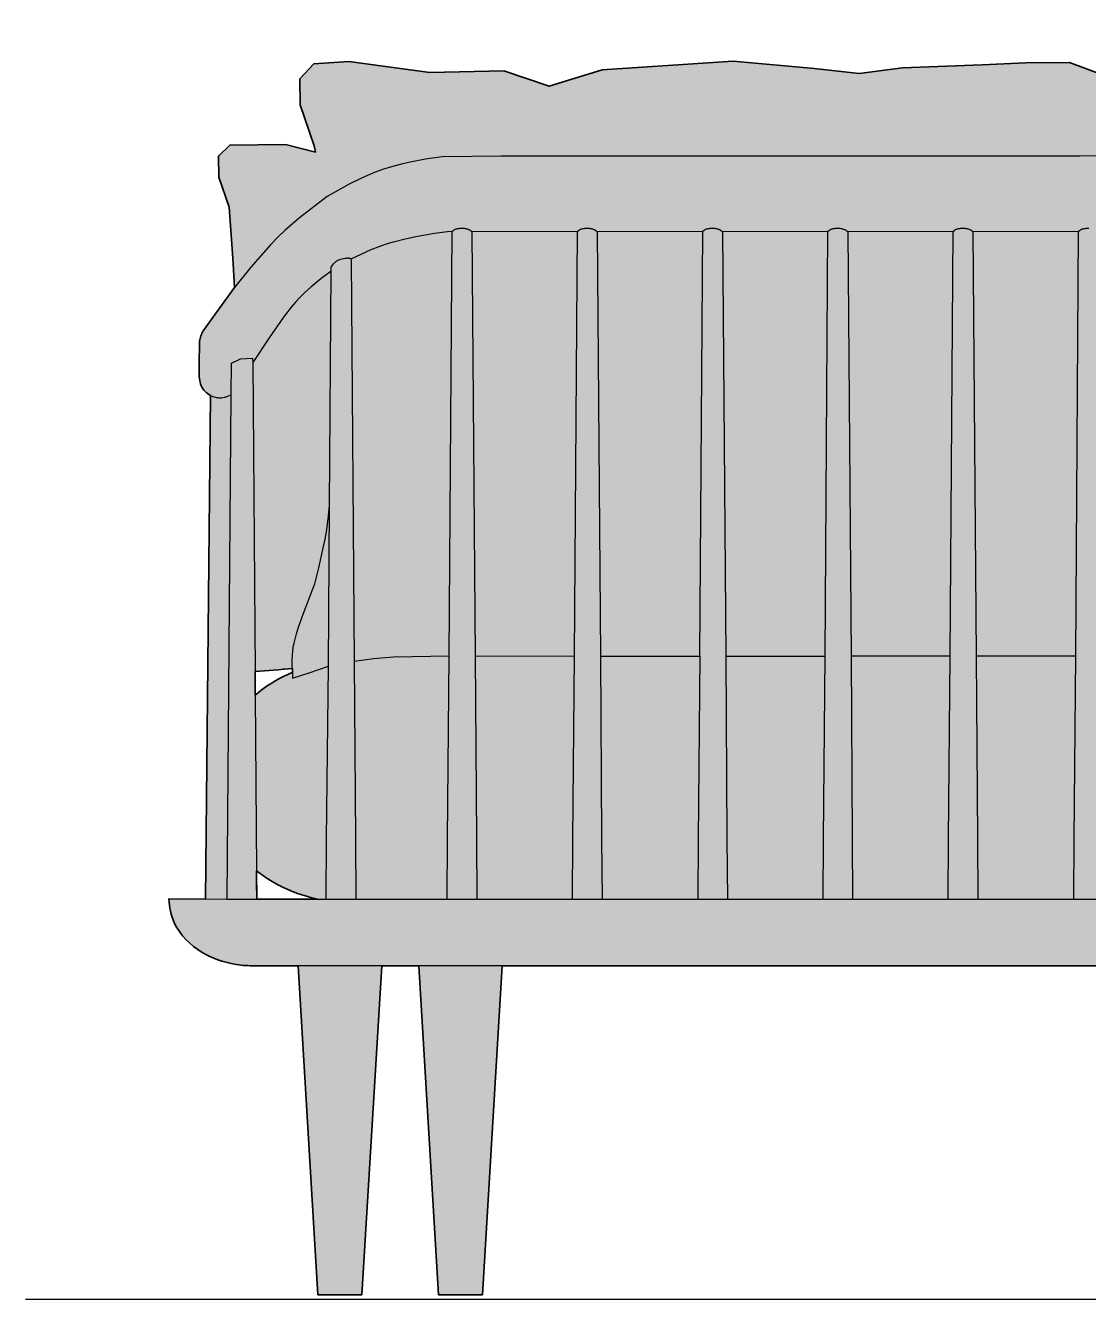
# Model space of a CAD drawing. Header units: millimetres. Extents: x 0 to 5210, y -1160 to 763.
# Drawn here: x 0 to 637, y -1119 to -356 of the extents above; entities that cross this region are included whole.
import ezdxf

# ---------------------------------------------------------------- set-up
doc = ezdxf.new("R2010")
doc.units = ezdxf.units.MM
doc.layers.add('Blocks', color=7, linetype='Continuous')
doc.layers.add('Blocks$Fill', color=7, linetype='Continuous', true_color=0xffffff)
for name, color, linetype, lineweight, true_color in [('Blocks$Inner', 7, 'Continuous', 25, 0x007f00), ('Blocks$Outline', 7, 'Continuous', 35, 0xff3f3f), ('Groud', 7, 'Continuous', 25, 0x243775)]:
    doc.layers.add(name, color=color, linetype=linetype, lineweight=lineweight, true_color=true_color)

# ---------------------------------------------------------------- blocks, each defined once
blk = doc.blocks.new('Fly SC12 Sofa Back')
at = {"layer": 'Blocks$Fill'}
h = blk.add_hatch(color=256, dxfattribs=at)
h.paths.add_polyline_path([(2440.39, 239.86), (2437.51, 541.56), (2438.36, 542.1), (2439.21, 542.67), (2439.63, 542.99), (2440.04, 543.33), (2440.45, 543.69), (2440.85, 544.09), (2441.37, 544.67), (2441.84, 545.27), (2442.06, 545.58), (2442.26, 545.88), (2442.45, 546.2), (2442.63, 546.51), (2442.94, 547.16), (2443.22, 547.82), (2443.44, 548.49), (2443.62, 549.19), (2443.87, 550.44), (2444.05, 551.69), (2444.16, 552.94), (2444.23, 554.19), (2444.03, 573.92), (2443.62, 575.63), (2443.14, 577.27), (2442.86, 578.04), (2442.54, 578.79), (2442.37, 579.14), (2442.18, 579.48), (2441.98, 579.81), (2441.76, 580.13), (2428.87, 598.26), (2420.7, 608.9), (2421.2, 642.46), (2428.24, 661.34), (2430.18, 684.58), (2414.85, 692.93), (2395.52, 691.55), (2372.77, 687.38), (2381.55, 714.63), (2380.98, 732.57), (2363.76, 740.81), (2242.3, 728.22), (2185.13, 735.69), (2127.65, 740.12), (2104.27, 739.88), (2076.34, 736.66), (2045.65, 734.31), (2009.93, 737.54), (1980.95, 740.97), (1937.56, 741.37), (1881.27, 732.86), (1820.51, 736.36), (1785.72, 743.48), (1727.91, 752.19), (1696.93, 754.12), (1673.2, 752.7), (1665.29, 742.53), (1667.32, 726.68), (1674.92, 701.57), (1671.63, 684.86), (1625.15, 684.91), (1620.73, 709.73), (1628.61, 736.04), (1631.45, 763.09), (1570.57, 759.99), (1516.59, 748.58), (1458.81, 741.39), (1397.79, 740.12), (1367.51, 750.23), (1347.48, 746.94), (1326.64, 747.16), (1276.88, 744.21), (1251.09, 740.97), (1225.16, 744.21), (1176.12, 748.16), (1093.94, 742.8), (1064.84, 733.71), (1030.65, 743.49), (975.56, 744.09), (946.4, 747.45), (922.55, 746.62), (913.94, 737.68), (914.7, 719.55), (922.15, 695.89), (925.83, 685.03), (874.1, 685.09), (871.02, 702.18), (879.04, 727.13), (880.53, 742.77), (872.78, 752.69), (828.83, 752.28), (763.19, 744.09), (706.68, 734.56), (669.16, 734.07), (645.66, 733.37), (625.2, 740.96), (598.87, 740.69), (572.85, 739.51), (525.23, 737.72), (499.21, 734.35), (472.28, 737.37), (423.92, 741.81), (345.3, 736.48), (313.67, 726.68), (286.51, 735.9), (242.15, 734.99), (193.73, 741.44), (172.62, 740.02), (164.36, 731.08), (164.44, 715.58), (172.83, 691.08), (173.63, 687.28), (155.64, 691.71), (122.38, 691.42), (115.58, 684.82), (115.72, 672.14), (122.05, 654.33), (124.22, 623.79), (125.17, 606.06), (119.38, 598.26), (106.49, 580.13), (106.27, 579.81), (106.07, 579.48), (105.89, 579.14), (105.71, 578.79), (105.39, 578.05), (105.11, 577.27), (104.64, 575.63), (104.22, 573.93), (104.02, 554.19), (104.09, 552.94), (104.21, 551.69), (104.38, 550.44), (104.63, 549.19), (104.81, 548.49), (105.04, 547.82), (105.31, 547.16), (105.46, 546.83), (105.63, 546.51), (105.99, 545.88), (106.41, 545.27), (106.88, 544.67), (107.4, 544.09), (107.8, 543.69), (108.21, 543.33), (108.62, 542.99), (109.04, 542.68), (109.89, 542.1), (110.74, 541.56), (107.87, 239.84), (85.83, 239.9), (85.88, 238.99), (85.95, 238.08), (86.04, 237.16), (86.15, 236.25), (86.28, 235.33), (86.43, 234.42), (86.61, 233.52), (86.8, 232.62), (87.01, 231.72), (87.24, 230.83), (87.5, 229.94), (87.78, 229.06), (88.08, 228.19), (88.4, 227.33), (88.75, 226.48), (89.12, 225.64), (89.44, 224.95), (89.79, 224.27), (90.15, 223.59), (90.52, 222.93), (90.91, 222.27), (91.32, 221.62), (91.74, 220.97), (92.17, 220.34), (92.62, 219.72), (93.08, 219.1), (93.55, 218.49), (94.04, 217.89), (94.53, 217.3), (95.04, 216.72), (95.57, 216.15), (96.1, 215.59), (96.64, 215.03), (97.2, 214.49), (98.33, 213.43), (99.51, 212.41), (100.72, 211.43), (101.96, 210.48), (103.23, 209.58), (104.52, 208.72), (105.84, 207.9), (106.96, 207.25), (108.09, 206.63), (109.23, 206.03), (110.39, 205.47), (111.56, 204.93), (112.73, 204.42), (113.92, 203.94), (115.12, 203.49), (116.33, 203.07), (117.54, 202.67), (118.77, 202.3), (120, 201.96), (121.24, 201.65), (122.48, 201.36), (123.73, 201.09), (124.99, 200.86), (126.33, 200.63), (127.68, 200.44), (129.03, 200.27), (130.39, 200.14), (131.75, 200.04), (133.11, 199.96), (134.47, 199.92), (135.83, 199.9), (163.34, 199.9), (175.17, 2.76), (201.5, 2.75), (213.36, 199.9), (235.51, 199.9), (247.32, 2.76), (273.72, 2.76), (285.52, 199.9), (1248.95, 199.9), (1260.91, 12.94), (1261.01, 12.32), (1261.08, 12.02), (1261.12, 11.87), (1261.17, 11.72), (1261.22, 11.58), (1261.29, 11.44), (1261.36, 11.3), (1261.44, 11.16), (1261.49, 11.1), (1261.54, 11.03), (1261.59, 10.97), (1261.64, 10.9), (1261.7, 10.84), (1261.76, 10.78), (1261.83, 10.72), (1261.9, 10.66), (1262.04, 10.55), (1262.18, 10.45), (1262.33, 10.36), (1262.47, 10.29), (1262.62, 10.22), (1262.76, 10.16), (1262.91, 10.1), (1263.06, 10.06), (1263.21, 10.02), (1263.36, 9.98), (1263.66, 9.93), (1264.26, 9.85), (1269.69, 9.85), (1269.69, 8), (1262.82, 5.99), (1260.03, 6.01), (1260.03, 1.5), (1262.71, 1.5), (1262.71, 0), (1284.98, 0), (1284.98, 1.5), (1287.64, 1.5), (1287.63, 6.01), (1284.82, 6), (1277.96, 8.01), (1277.98, 9.86), (1285.38, 9.86), (1285.88, 9.97), (1286.13, 10.03), (1286.26, 10.07), (1286.39, 10.12), (1286.51, 10.17), (1286.64, 10.23), (1286.76, 10.3), (1286.89, 10.37), (1287.01, 10.46), (1287.13, 10.55), (1287.26, 10.66), (1287.38, 10.77), (1287.48, 10.88), (1287.58, 11), (1287.62, 11.05), (1287.66, 11.11), (1287.73, 11.22), (1287.8, 11.33), (1287.83, 11.39), (1287.86, 11.45), (1287.91, 11.56), (1287.96, 11.68), (1288, 11.79), (1288.03, 11.91), (1288.09, 12.14), (1288.18, 12.61), (1299.02, 199.9), (2261.23, 199.9), (2274.68, 1.3), (2297.79, 1.3), (2311.24, 199.9), (2333.4, 199.9), (2346.86, 1.3), (2369.96, 1.3), (2383.41, 199.9), (2410.93, 199.9), (2412.05, 199.91), (2413.18, 199.94), (2414.31, 199.99), (2415.44, 200.06), (2416.56, 200.15), (2417.69, 200.26), (2418.81, 200.4), (2419.93, 200.55), (2421.05, 200.73), (2422.16, 200.92), (2423.27, 201.14), (2424.38, 201.38), (2425.48, 201.64), (2426.58, 201.92), (2427.67, 202.22), (2428.75, 202.54), (2429.83, 202.88), (2430.9, 203.24), (2431.97, 203.62), (2433.02, 204.02), (2434.07, 204.45), (2435.11, 204.89), (2436.14, 205.36), (2437.16, 205.85), (2438.17, 206.36), (2439.16, 206.89), (2440.15, 207.44), (2441.12, 208.02), (2442.08, 208.62), (2443.03, 209.24), (2443.96, 209.88), (2444.88, 210.55), (2445.85, 211.28), (2446.8, 212.05), (2447.72, 212.84), (2448.63, 213.65), (2449.52, 214.49), (2450.38, 215.35), (2451.21, 216.24), (2452.02, 217.15), (2452.81, 218.08), (2453.56, 219.03), (2454.29, 220.01), (2454.98, 221), (2455.64, 222.02), (2456.27, 223.05), (2456.86, 224.11), (2457.42, 225.18), (2457.9, 226.18), (2458.34, 227.2), (2458.75, 228.23), (2459.13, 229.27), (2459.48, 230.33), (2459.79, 231.39), (2460.06, 232.47), (2460.29, 233.55), (2460.44, 234.34), (2460.57, 235.13), (2460.67, 235.92), (2460.76, 236.71), (2460.83, 237.51), (2460.88, 238.31), (2460.91, 239.11), (2460.93, 239.9)], flags=0)
h.paths.add_polyline_path([(854.72, 509.65), (852.85, 522.62), (851.38, 536.12), (851.12, 541.18), (851.12, 546.14), (851.55, 556.23), (851.74, 558.47), (852.04, 560.74), (852.91, 565.35), (855.3, 574.76)], flags=0)
h.paths.add_polyline_path([(137.55, 376.15), (159.87, 377.91), (159.82, 375.6), (159.82, 375.6), (155.04, 373.5), (152.65, 372.32), (150.25, 371.02), (147.65, 369.45), (145.24, 367.88), (141.19, 364.96), (138.49, 362.8), (137.51, 361.97)], flags=0)
h.paths.add_polyline_path([(930.7, 639.73), (929.5, 462.05), (915.02, 412.88), (910.18, 392.58), (909.9, 376.66), (914.56, 367.91), (925.67, 369.21), (921.93, 366.91), (918.28, 364.43), (916.31, 362.97), (914.35, 361.4), (909.79, 357.41), (907.52, 355.15), (905.32, 352.68), (904.48, 351.61), (903.71, 350.52), (903.02, 349.42), (902.38, 348.31), (901.22, 346.07), (900.15, 343.81), (899.26, 341.33), (897.73, 327.95), (896.34, 344.44), (895.02, 347.09), (894.31, 348.41), (893.54, 349.72), (892.7, 351.02), (891.75, 352.3), (890.69, 353.56), (890.11, 354.18), (889.5, 354.79), (880.59, 362.87), (869.66, 370.33), (869.68, 374.44), (881.07, 374.43), (889.79, 380.93), (889.47, 393.48), (881.97, 412.18), (868.65, 451.78), (867.67, 639.76)], flags=0)
h.paths.add_polyline_path([(2371.35, 239.69), (2383.04, 243.5), (2388.84, 245.79), (2391.73, 247.1), (2394.61, 248.54), (2396.63, 249.66), (2398.61, 250.85), (2402.45, 253.38), (2409.85, 258.82), (2409.73, 239.77)], flags=0)
h.paths.add_polyline_path([(2410.67, 376.01), (2410.63, 359.77), (2397.37, 369.95), (2385.94, 375.29), (2385.92, 377.91)], flags=0)
h.paths.add_polyline_path([(138.47, 239.75), (138.41, 256.71), (143.99, 252.68), (147.1, 250.7), (150.57, 248.74), (154.5, 246.77), (158.05, 245.15), (161.28, 243.82), (164.24, 242.73), (169.57, 241.1), (174.46, 239.86)], flags=0)
h.paths.add_polyline_path([(870.66, 239.86), (870.53, 249.82), (874.18, 251.94), (877.97, 254.37), (879.97, 255.79), (882.05, 257.41), (884.24, 259.25), (886.56, 261.36), (888.34, 263.15), (889.88, 264.93), (891.22, 266.71), (892.4, 268.47), (893.45, 270.23), (894.4, 271.99), (896.13, 275.5), (896.57, 275.71), (896.66, 275.75), (896.75, 275.81), (896.84, 275.87), (896.88, 275.9), (896.92, 275.93), (896.96, 275.96), (896.99, 276), (897.06, 276.07), (897.13, 276.15), (897.16, 276.19), (897.19, 276.23), (897.22, 276.28), (897.24, 276.32), (897.27, 276.36), (897.29, 276.41), (897.31, 276.46), (897.34, 276.5), (897.37, 276.6), (897.39, 276.65), (897.4, 276.7), (897.41, 276.75), (897.43, 276.8), (897.43, 276.85), (897.44, 276.9), (897.45, 276.95), (898.36, 289.61), (898.42, 293.82), (898.9, 280.06), (899.9, 275.76), (900.71, 275.69), (900.83, 274.77), (902.37, 271.51), (903.25, 269.86), (904.27, 268.19), (904.85, 267.35), (905.47, 266.5), (906.16, 265.64), (906.91, 264.77), (907.72, 263.89), (908.62, 263.01), (909.59, 262.11), (910.65, 261.2), (916.87, 256.35), (922.42, 252.47), (927.92, 248.96), (927.88, 239.91)], flags=0)
h.paths.add_polyline_path([(1695.54, 240.06), (1695.41, 254.46), (1703.15, 249.84), (1707.33, 247.64), (1711.89, 245.57), (1716.11, 243.92), (1720.28, 242.51), (1728.5, 240.04)], flags=0)
h.paths.add_polyline_path([(1619.29, 381.31), (1624.67, 381.25), (1627.24, 381.38), (1628.48, 381.52), (1629.67, 381.71), (1630.82, 381.98), (1631.37, 382.14), (1631.91, 382.32), (1632.43, 382.52), (1632.94, 382.74), (1633.43, 382.98), (1633.91, 383.25), (1634.37, 383.55), (1634.8, 383.87), (1635.22, 384.21), (1635.62, 384.59), (1636, 384.99), (1636.36, 385.43), (1636.69, 385.9), (1637.01, 386.4), (1637.5, 387.31), (1637.93, 388.23), (1638.28, 389.15), (1638.58, 390.07), (1638.82, 390.99), (1639.01, 391.91), (1639.15, 392.83), (1639.24, 393.75), (1639.3, 394.68), (1639.32, 395.6), (1639.29, 397.45), (1639.04, 401.14), (1628.15, 428.76), (1618.71, 460.53), (1617.37, 639.76), (1671.23, 639.82), (1666.81, 620.79), (1665.36, 608.07), (1668.28, 594.23), (1660.97, 577.79), (1662.32, 564.51), (1663.93, 490.16), (1667.83, 454.34), (1671.72, 435.65), (1664.82, 414.74), (1656.32, 393.63), (1656.12, 381.17), (1664.72, 374.44), (1660.97, 375.29), (1657.43, 375.94), (1650.67, 376.94), (1627.72, 379.11)], flags=0)
h.paths.add_polyline_path([(1675.84, 276.17), (1677.13, 275.6), (1677.33, 274.72), (1677.66, 273.55), (1677.84, 273.03), (1677.93, 272.79), (1678.09, 272.48), (1677.74, 240.05), (1623.74, 240.04), (1624.1, 240.14), (1625.74, 240.65), (1632.01, 242.82), (1641.09, 246.4), (1646.24, 248.68), (1651.56, 251.26), (1653.42, 252.28), (1655.2, 253.38), (1656.91, 254.57), (1658.54, 255.84), (1660.11, 257.17), (1661.61, 258.57), (1663.06, 260.03), (1664.47, 261.54), (1667.14, 264.69), (1669.69, 267.99), (1674.56, 274.82)], flags=0)
at = {"layer": 'Blocks$Inner'}
for p, q in [((417.47, 639.76, 0), (480.6, 639.96, 0)), ((492.51, 639.76, 0), (555.55, 639.96, 0)), ((328.86, 385.24, 0), (269.39, 385.06, 0)), ((553.88, 385.24, 0), (494.41, 385.25, 0)), ((629.01, 385.24, 0), (569.35, 385.25, 0)), ((137.55, 376.15, 0), (159.87, 377.91, 0)), ((138.41, 256.71, 0), (138.47, 239.75, 0))]:
    blk.add_line(p, q, dxfattribs=at)
at = {"layer": 'Blocks$Inner', "extrusion": (6.35731e-08, 1.86067e-13, 1)}
blk.add_lwpolyline([(267.4, 639.76), (330.54, 639.96), (331.5, 640.58), (331.77, 640.73), (332.04, 640.87), (332.33, 641), (332.63, 641.12), (332.96, 641.24), (333.31, 641.35), (333.69, 641.44), (334.09, 641.52), (334.52, 641.59), (334.99, 641.64), (335.49, 641.68), (336.03, 641.7), (336.63, 641.7), (337.2, 641.67), (337.73, 641.63), (338.23, 641.56), (338.69, 641.48), (339.13, 641.37), (339.53, 641.26), (339.92, 641.13), (340.28, 640.98), (340.62, 640.83), (340.95, 640.66), (341.26, 640.49), (342.44, 639.76), (344.34, 385.25), (403.89, 385.24), (405.56, 639.96)], dxfattribs=at)
at = {"layer": 'Blocks$Inner', "extrusion": (6.35733e-08, 4.19895e-13, 1)}
blk.add_lwpolyline([(342.44, 639.76), (405.56, 639.96), (406.53, 640.58), (406.79, 640.73), (407.07, 640.87), (407.36, 641), (407.66, 641.12), (407.99, 641.24), (408.34, 641.35), (408.71, 641.44), (409.12, 641.52), (409.55, 641.59), (410.01, 641.64), (410.52, 641.68), (411.05, 641.7), (411.66, 641.7), (412.23, 641.67), (412.76, 641.63), (413.26, 641.56), (413.72, 641.48), (414.16, 641.37), (414.56, 641.26), (414.95, 641.13), (415.31, 640.98), (415.65, 640.83), (415.98, 640.66), (416.29, 640.49), (417.47, 639.76), (419.37, 385.25), (478.93, 385.24)], dxfattribs=at)
at = {"layer": 'Blocks$Inner', "extrusion": (6.33213e-08, 1.83851e-12, 1)}
blk.add_lwpolyline([(327.6, 239.77), (327.84, 275.77), (328.86, 385.24), (330.54, 639.96)], dxfattribs=at)
at = {"layer": 'Blocks$Inner', "extrusion": (6.33803e-08, 1.4248e-12, 1)}
blk.add_lwpolyline([(627.75, 239.77), (627.98, 275.77), (629.01, 385.24), (630.68, 639.96)], dxfattribs=at)
at = {"layer": 'Blocks$Inner', "extrusion": (6.35692e-08, 4.9946e-12, 1)}
blk.add_lwpolyline([(183.04, 616), (176.88, 611.35), (170.81, 606.29), (167.5, 603.28), (164.2, 600.05), (161.61, 597.28), (159.15, 594.42), (154.51, 588.47), (145.93, 576.03), (136.11, 561.19)], dxfattribs=at)
at = {"layer": 'Blocks$Inner', "extrusion": (-1.51e-07, 5.56132e-08, 1)}
blk.add_lwpolyline([(110.74, 541.56), (112.25, 540.95), (113.03, 540.67), (113.83, 540.44), (114.24, 540.34), (114.66, 540.26), (115.09, 540.19), (115.53, 540.14), (115.98, 540.11), (116.45, 540.1), (116.93, 540.11), (117.42, 540.15), (118.2, 540.25), (118.93, 540.39), (119.61, 540.56), (120.26, 540.75), (121.49, 541.2), (122.66, 541.69), (123.15, 542.03)], dxfattribs=at)
at = {"layer": 'Blocks$Inner', "extrusion": (6.35743e-08, -3.96496e-11, 1)}
blk.add_lwpolyline([(253.83, 385.24), (220.45, 384.76), (208.39, 383.65), (196.86, 382.16)], dxfattribs=at)
at = {"layer": 'Blocks$Inner', "extrusion": (2.64546e-06, 1.68278e-08, 1)}
blk.add_lwpolyline([(344.34, 385.25), (345.05, 275.83), (345.32, 239.77)], dxfattribs=at)
at = {"layer": 'Blocks$Inner', "extrusion": (6.37999e-08, -2.33073e-12, 1)}
blk.add_lwpolyline([(403.89, 385.24), (402.86, 275.77), (402.63, 239.77)], dxfattribs=at)
at = {"layer": 'Blocks$Inner', "extrusion": (5.22434e-06, 3.3635e-08, 1)}
blk.add_lwpolyline([(419.37, 385.25), (420.08, 275.83), (420.35, 239.77)], dxfattribs=at)
at = {"layer": 'Blocks$Inner', "extrusion": (6.37594e-08, -2.06197e-12, 1)}
blk.add_lwpolyline([(180.12, 239.77), (180.35, 275.77), (181.38, 379.27)], dxfattribs=at)
at = {"layer": 'Blocks$Inner', "extrusion": (0, -2.0413e-07, 1)}
blk.add_lwpolyline([(235.51, 199.9), (247.32, 2.76), (273.72, 2.76), (285.52, 199.9)], dxfattribs=at)
at = {"layer": 'Blocks$Inner'}
for points in [[(125.17, 606.06, 0), (124.22, 623.79, 0), (122.05, 654.33, 0), (115.72, 672.14, 0), (115.58, 684.82, 0), (122.38, 691.42, 0), (155.64, 691.71, 0), (173.63, 687.28, 0), (172.83, 691.08, 0), (164.44, 715.58, 0), (164.36, 731.08, 0), (172.62, 740.02, 0), (193.73, 741.44, 0), (242.15, 734.99, 0), (286.51, 735.9, 0), (313.67, 726.68, 0), (345.3, 736.48, 0), (423.92, 741.81, 0), (472.28, 737.37, 0), (499.21, 734.35, 0), (525.23, 737.72, 0), (572.85, 739.51, 0), (598.87, 740.69, 0), (625.2, 740.96, 0), (645.66, 733.37, 0)], [(874.1, 685.09, 0), (631.45, 684.87, 0), (284.83, 684.91, 0), (249.58, 684.44, 0), (239.55, 682.92, 0), (229.42, 681.05, 0), (224.3, 679.86, 0), (219.11, 678.45, 0), (213.86, 676.77, 0), (208.52, 674.77, 0), (200.92, 671.46, 0), (193.88, 667.97, 0), (180.72, 660.73, 0), (164.06, 647.92, 0), (155.54, 640.45, 0), (151.2, 636.26, 0), (146.79, 631.69, 0), (135.02, 618.31, 0), (125.17, 606.06, 0), (119.38, 598.26, 0), (106.49, 580.13, 0), (106.27, 579.81, 0), (106.07, 579.48, 0), (105.89, 579.14, 0), (105.71, 578.79, 0), (105.39, 578.05, 0), (105.11, 577.27, 0), (104.64, 575.63, 0), (104.22, 573.93, 0), (104.05, 559.17, 0), (104.02, 554.19, 0), (104.09, 552.94, 0), (104.21, 551.69, 0), (104.38, 550.44, 0), (104.63, 549.19, 0), (104.81, 548.49, 0), (105.04, 547.82, 0), (105.31, 547.16, 0), (105.46, 546.83, 0), (105.63, 546.51, 0), (105.99, 545.88, 0), (106.41, 545.27, 0), (106.88, 544.67, 0), (107.4, 544.09, 0), (107.8, 543.69, 0), (108.21, 543.33, 0), (108.62, 542.99, 0), (109.04, 542.68, 0), (109.89, 542.1, 0), (110.74, 541.56, 0), (107.87, 239.84, 0)], [(252.56, 239.77, 0), (252.8, 275.77, 0), (253.83, 385.24, 0), (255.5, 639.96, 0), (256.47, 640.58, 0), (256.73, 640.73, 0), (257, 640.87, 0), (257.29, 641, 0), (257.6, 641.12, 0), (257.93, 641.24, 0), (258.27, 641.35, 0), (258.65, 641.44, 0), (259.05, 641.52, 0), (259.48, 641.59, 0), (259.95, 641.64, 0), (260.45, 641.68, 0), (260.99, 641.7, 0), (261.6, 641.7, 0), (262.17, 641.67, 0), (262.7, 641.63, 0), (263.19, 641.56, 0), (263.66, 641.48, 0), (264.09, 641.37, 0), (264.5, 641.26, 0), (264.88, 641.13, 0), (265.24, 640.98, 0), (265.59, 640.83, 0), (265.91, 640.66, 0), (266.23, 640.49, 0), (267.4, 639.76, 0), (269.3, 385.25, 0), (270.02, 275.83, 0), (270.28, 239.77, 0)], [(477.66, 239.77, 0), (477.9, 275.77, 0), (478.93, 385.24, 0), (480.6, 639.96, 0), (481.57, 640.58, 0), (481.83, 640.73, 0), (482.11, 640.87, 0), (482.39, 641, 0), (482.7, 641.12, 0), (483.03, 641.24, 0), (483.38, 641.35, 0), (483.75, 641.44, 0), (484.15, 641.52, 0), (484.59, 641.59, 0), (485.05, 641.64, 0), (485.55, 641.68, 0), (486.09, 641.7, 0), (486.7, 641.7, 0), (487.27, 641.67, 0), (487.8, 641.63, 0), (488.29, 641.56, 0), (488.76, 641.48, 0), (489.19, 641.37, 0), (489.6, 641.26, 0), (489.98, 641.13, 0), (490.35, 640.98, 0), (490.69, 640.83, 0), (491.02, 640.66, 0), (491.33, 640.49, 0), (492.51, 639.76, 0), (494.41, 385.25, 0), (495.12, 275.83, 0), (495.38, 239.77, 0)], [(552.61, 239.77, 0), (552.85, 275.77, 0), (553.88, 385.24, 0), (555.55, 639.96, 0), (556.52, 640.58, 0), (556.78, 640.73, 0), (557.05, 640.87, 0), (557.34, 641, 0), (557.65, 641.12, 0), (557.97, 641.24, 0), (558.32, 641.35, 0), (558.7, 641.44, 0), (559.1, 641.52, 0), (559.53, 641.59, 0), (560, 641.64, 0), (560.5, 641.68, 0), (561.04, 641.7, 0), (561.65, 641.7, 0), (562.21, 641.67, 0), (562.75, 641.63, 0), (563.24, 641.56, 0), (563.71, 641.48, 0), (564.14, 641.37, 0), (564.55, 641.26, 0), (564.93, 641.13, 0), (565.29, 640.98, 0), (565.64, 640.83, 0), (565.96, 640.66, 0), (566.28, 640.49, 0), (567.45, 639.76, 0), (569.35, 385.25, 0), (570.07, 275.83, 0), (570.33, 239.77, 0)], [(567.45, 639.76, 0), (630.68, 639.96, 0), (631.65, 640.58, 0), (631.91, 640.73, 0), (632.19, 640.87, 0), (632.48, 641, 0), (632.78, 641.12, 0), (633.11, 641.24, 0), (633.46, 641.35, 0), (633.83, 641.44, 0), (634.24, 641.52, 0), (634.67, 641.59, 0), (635.13, 641.64, 0), (635.64, 641.68, 0), (636.17, 641.7, 0), (636.78, 641.7, 0)], [(137.51, 361.97, 0), (138.49, 362.8, 0), (141.19, 364.96, 0), (145.24, 367.88, 0), (147.65, 369.45, 0), (150.25, 371.02, 0), (152.65, 372.32, 0), (155.04, 373.5, 0), (159.82, 375.6, 0), (159.87, 377.91, 0), (159.8, 379.4, 0), (159.8, 383.27, 0), (159.92, 385.83, 0), (160.17, 388.66, 0), (160.59, 391.65, 0), (160.88, 393.17, 0), (161.23, 394.69, 0), (162.33, 398.76, 0), (163.57, 402.75, 0), (166.35, 410.51, 0), (172.16, 425.66, 0), (173.19, 428.74, 0), (174.1, 431.86, 0), (175.64, 438.21, 0), (178.46, 451.05, 0), (179.43, 455.47, 0), (180.22, 459.81, 0), (181.32, 467.62, 0), (182.06, 475.38, 0), (183.04, 616, 0), (183.05, 618.26, 0), (184.04, 619.63, 0), (184.55, 620.29, 0), (185.09, 620.9, 0), (185.36, 621.19, 0), (185.65, 621.46, 0), (185.94, 621.72, 0), (186.24, 621.96, 0), (186.55, 622.18, 0), (186.88, 622.37, 0), (187.04, 622.46, 0), (187.21, 622.55, 0), (187.39, 622.63, 0), (187.56, 622.7, 0), (188.43, 623, 0), (189.41, 623.29, 0), (190.44, 623.54, 0), (191.49, 623.73, 0), (192.01, 623.79, 0), (192.51, 623.83, 0), (193, 623.84, 0), (193.23, 623.84, 0), (193.46, 623.82, 0), (193.68, 623.8, 0), (193.89, 623.77, 0), (194.1, 623.73, 0), (194.29, 623.69, 0), (194.47, 623.63, 0), (194.56, 623.6, 0), (194.65, 623.56, 0), (194.73, 623.52, 0), (194.81, 623.48, 0), (194.89, 623.44, 0), (194.96, 623.39, 0), (207.03, 628.9, 0), (213.47, 631.4, 0), (216.86, 632.54, 0), (220.4, 633.59, 0), (227.3, 635.35, 0), (233.81, 636.78, 0), (244.99, 638.72, 0), (252.66, 639.7, 0), (255.5, 639.96, 0)], [(194.96, 623.39, 0), (196.86, 382.16, 0), (197.57, 275.83, 0), (197.84, 239.77, 0), (252.56, 239.77, 0), (270.28, 239.77, 0), (327.6, 239.77, 0), (345.32, 239.77, 0), (402.63, 239.77, 0), (420.35, 239.77, 0), (477.66, 239.77, 0), (495.38, 239.77, 0), (552.61, 239.77, 0), (570.33, 239.77, 0), (627.75, 239.77, 0), (645.47, 239.77, 0), (702.69, 239.77, 0), (720.41, 239.77, 0), (777.54, 239.77, 0), (795.26, 239.77, 0), (844.45, 239.82, 0), (852.91, 239.83, 0), (870.66, 239.86, 0)], [(120.84, 239.8, 0), (123.15, 542.03, 0), (123.31, 560.83, 0), (128.71, 563.44, 0), (135.93, 563.74, 0), (136.11, 561.19, 0), (136.55, 507.97, 0), (137.55, 376.15, 0), (137.51, 361.97, 0), (138.41, 256.71, 0), (143.99, 252.68, 0), (147.1, 250.7, 0), (150.57, 248.74, 0), (154.5, 246.77, 0), (158.05, 245.15, 0), (161.28, 243.82, 0), (164.24, 242.73, 0), (169.57, 241.1, 0), (174.46, 239.86, 0)], [(159.82, 375.6, 0), (159.91, 372.07, 0), (169.91, 375.33, 0), (181.38, 379.27, 0), (182.06, 475.38, 0)], [(85.83, 239.9, 0), (120.84, 239.8, 0), (138.47, 239.75, 0), (174.46, 239.86, 0), (180.12, 239.77, 0), (197.84, 239.77, 0)], [(2410.93, 199.9, 0), (1299.02, 199.9, 0), (1248.95, 199.9, 0), (898.35, 199.9, 0), (135.83, 199.9, 0)], [(163.34, 199.9, 0), (175.17, 2.76, 0), (201.5, 2.75, 0), (213.36, 199.9, 0)]]:
    blk.add_polyline3d(points, dxfattribs=at)
blk.add_open_spline([(135.83, 199.9, 0), (132.2, 199.9, 0), (121.75, 200.83, 0), (103.98, 207.08, 0), (88.77, 221.87, 0), (86.06, 235.03, 0), (85.83, 239.9, 0)], degree=3, knots=[2439.122267, 2439.122267, 2439.122267, 2439.122267, 2450.005966, 2470.404731, 2494.785716, 2509.42175, 2509.42175, 2509.42175, 2509.42175], dxfattribs=at)
at = {"layer": 'Blocks$Outline'}
for points in [[(645.66, 733.37), (625.2, 740.96), (598.87, 740.69), (572.85, 739.51), (525.23, 737.72), (499.21, 734.35), (472.28, 737.37), (423.92, 741.81), (345.3, 736.48), (313.67, 726.68), (286.51, 735.9), (242.15, 734.99), (193.73, 741.44), (172.62, 740.02), (164.36, 731.08), (164.44, 715.58), (172.83, 691.08), (173.63, 687.28), (155.64, 691.71), (122.38, 691.42), (115.58, 684.82), (115.72, 672.14), (122.05, 654.33), (124.22, 623.79), (125.17, 606.06)], [(125.17, 606.06), (119.38, 598.26)], [(119.38, 598.26), (106.49, 580.13)], [(106.49, 580.13), (106.27, 579.81)], [(104.22, 573.93), (104.05, 559.17), (104.02, 554.19)], [(104.64, 575.63), (104.22, 573.93)], [(105.11, 577.27), (104.64, 575.63)], [(105.39, 578.05), (105.11, 577.27)], [(105.71, 578.79), (105.39, 578.05)], [(105.89, 579.14), (105.71, 578.79)], [(106.07, 579.48), (105.89, 579.14)], [(106.27, 579.81), (106.07, 579.48)], [(104.02, 554.19), (104.09, 552.94)], [(104.09, 552.94), (104.21, 551.69)], [(104.21, 551.69), (104.38, 550.44)], [(104.38, 550.44), (104.63, 549.19)], [(104.63, 549.19), (104.81, 548.49)], [(104.81, 548.49), (105.04, 547.82)], [(105.04, 547.82), (105.31, 547.16)], [(105.31, 547.16), (105.46, 546.83)], [(105.46, 546.83), (105.63, 546.51)], [(105.63, 546.51), (105.99, 545.88)], [(105.99, 545.88), (106.41, 545.27)], [(106.41, 545.27), (106.88, 544.67)], [(106.88, 544.67), (107.4, 544.09)], [(107.4, 544.09), (107.8, 543.69)], [(107.8, 543.69), (108.21, 543.33)], [(108.21, 543.33), (108.62, 542.99)], [(108.62, 542.99), (109.04, 542.68)], [(109.04, 542.68), (109.89, 542.1)], [(109.89, 542.1), (110.74, 541.56)], [(110.74, 541.56), (107.87, 239.84)], [(107.87, 239.84), (85.83, 239.9)], [(135.83, 199.9), (163.34, 199.9)], [(163.34, 199.9), (175.17, 2.76)], [(201.5, 2.75), (213.36, 199.9)], [(213.36, 199.9), (235.51, 199.9)], [(235.51, 199.9), (247.32, 2.76)], [(273.72, 2.76), (285.52, 199.9)], [(285.52, 199.9), (898.35, 199.9), (1248.95, 199.9)], [(175.17, 2.76), (201.5, 2.75)], [(247.32, 2.76), (273.72, 2.76)]]:
    blk.add_lwpolyline(points, dxfattribs=at)
for points in [[(137.51, 361.97, 0), (137.52, 366.69, 0), (137.53, 371.42, 0), (137.55, 376.15, 0)], [(137.55, 376.15, 0), (144.99, 376.74, 0), (152.43, 377.32, 0), (159.87, 377.91, 0)], [(159.82, 375.6, 0), (158.23, 374.9, 0), (156.63, 374.2, 0), (155.04, 373.5, 0)], [(159.87, 377.91, 0), (159.85, 377.14, 0), (159.84, 376.37, 0), (159.82, 375.6, 0)], [(159.82, 375.6, 0), (159.82, 375.6, 0), (159.82, 375.6, 0), (159.82, 375.6, 0)], [(145.24, 367.88, 0), (143.89, 366.9, 0), (142.54, 365.93, 0), (141.19, 364.96, 0)], [(147.65, 369.45, 0), (146.84, 368.93, 0), (146.04, 368.4, 0), (145.24, 367.88, 0)], [(150.25, 371.02, 0), (149.38, 370.49, 0), (148.52, 369.97, 0), (147.65, 369.45, 0)], [(152.65, 372.32, 0), (151.85, 371.88, 0), (151.05, 371.45, 0), (150.25, 371.02, 0)], [(155.04, 373.5, 0), (154.24, 373.11, 0), (153.44, 372.71, 0), (152.65, 372.32, 0)], [(138.49, 362.8, 0), (138.17, 362.53, 0), (137.84, 362.25, 0), (137.51, 361.97, 0)], [(141.19, 364.96, 0), (140.29, 364.24, 0), (139.39, 363.52, 0), (138.49, 362.8, 0)], [(138.47, 239.75, 0), (138.45, 245.4, 0), (138.43, 251.06, 0), (138.41, 256.71, 0)], [(138.41, 256.71, 0), (140.27, 255.37, 0), (142.13, 254.02, 0), (143.99, 252.68, 0)], [(143.99, 252.68, 0), (145.03, 252.02, 0), (146.06, 251.36, 0), (147.1, 250.7, 0)], [(147.1, 250.7, 0), (148.26, 250.05, 0), (149.41, 249.39, 0), (150.57, 248.74, 0)], [(150.57, 248.74, 0), (151.88, 248.09, 0), (153.19, 247.43, 0), (154.5, 246.77, 0)], [(154.5, 246.77, 0), (155.69, 246.23, 0), (156.87, 245.69, 0), (158.05, 245.15, 0)], [(158.05, 245.15, 0), (159.13, 244.7, 0), (160.21, 244.26, 0), (161.28, 243.82, 0)], [(174.46, 239.86, 0), (162.47, 239.82, 0), (150.47, 239.78, 0), (138.47, 239.75, 0)], [(161.28, 243.82, 0), (162.27, 243.45, 0), (163.26, 243.09, 0), (164.24, 242.73, 0)], [(164.24, 242.73, 0), (166.02, 242.19, 0), (167.79, 241.64, 0), (169.57, 241.1, 0)], [(169.57, 241.1, 0), (171.2, 240.68, 0), (172.83, 240.27, 0), (174.46, 239.86, 0)]]:
    blk.add_open_spline(points, degree=3, dxfattribs=at)
blk.add_open_spline([(85.83, 239.9, 0), (86.06, 235.03, 0), (88.77, 221.87, 0), (103.98, 207.08, 0), (121.75, 200.83, 0), (132.2, 199.9, 0), (135.83, 199.9, 0)], degree=3, knots=[0, 0, 0, 0, 14.636034, 39.017019, 59.415784, 70.299483, 70.299483, 70.299483, 70.299483], dxfattribs=at)

msp = doc.modelspace()

# ---------------------------------------------------------------- linework, layer by layer
at = {"layer": 'Groud'}
msp.add_lwpolyline([(2547.68, -1119.03), (0, -1119.03)], dxfattribs=at)

# ---------------------------------------------------------------- block references
at = {"layer": 'Blocks'}
msp.add_blockref('Fly SC12 Sofa Back', (0, -1119.03), dxfattribs=at)

doc.saveas('drawing.dxf')
